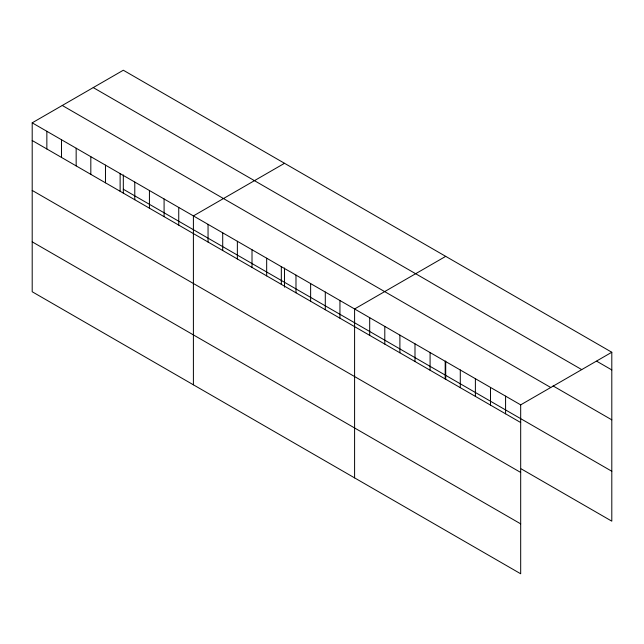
<?xml version="1.0" encoding="UTF-8"?>
<svg xmlns="http://www.w3.org/2000/svg" width="644" height="644" viewBox="0 0 644 644"><rect width="100%" height="100%" fill="white"/><g stroke="black" fill="none" stroke-linecap="round" stroke-linejoin="round"><path stroke-width="0.97" d="M32.2 122.835L520.682 404.859L520.682 573.772L32.2 291.748L32.2 122.835L123.318 70.228L611.8 352.252L611.8 521.165L521.205 468.864M284.519 163.294L193.401 215.901L193.401 384.814M445.712 256.36L354.594 308.967L354.594 477.88M520.682 404.859L611.8 352.252M596.698 361.212L611.8 369.93M93.251 87.592L581.733 369.608M553.083 385.941L611.8 419.84M62.267 105.471L550.749 387.495M123.318 189.239L611.8 471.255M32.2 140.513L520.682 422.536M32.2 190.423L520.682 472.446M32.2 241.838L520.682 523.862M505.58 396.141L505.58 413.818M490.486 387.422L490.486 405.1M475.385 378.704L475.385 396.39M460.291 369.986L460.291 387.672M445.712 361.091L445.712 379.284M445.189 361.276L445.189 378.954M430.087 352.558L430.087 370.236M414.994 343.84L414.994 361.517M399.892 335.122L399.892 352.799M384.798 326.403L384.798 344.081M369.696 317.685L369.696 335.371M339.943 300.507L339.943 318.192M325.292 292.046L325.292 309.732M310.633 283.585L310.633 301.271M295.982 275.125L295.982 292.811M284.519 268.017L284.519 287.2M281.323 266.664L281.323 284.35M266.672 258.204L266.672 275.89M252.013 249.743L252.013 267.429M237.362 241.283L237.362 258.969M222.711 232.822L222.711 250.508M208.052 224.362L208.052 242.047M178.742 207.44L178.742 225.118M164.091 198.98L164.091 216.658M149.432 190.519L149.432 208.197M134.781 182.059L134.781 199.737M123.318 174.951L123.318 193.152M120.13 173.598L120.13 191.276M105.471 165.138L105.471 182.816M90.82 156.677L90.82 174.355M76.161 148.217L76.161 165.894M61.51 139.756L61.51 157.434M46.851 131.296L46.851 148.973"/></g></svg>
